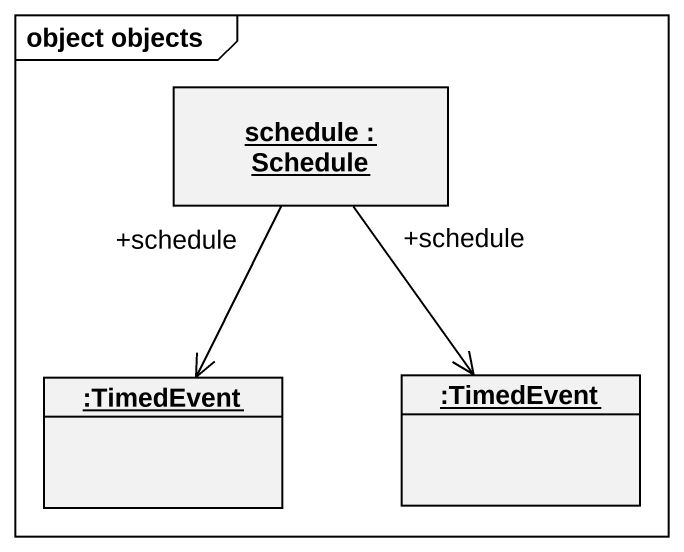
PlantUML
@startuml
mainframe object objects
hide circle
hide empty members
object "schedule : Schedule" as schedule
object ":TimedEvent" as TimedEvent
object ":TimedEvent" as TimedEvent_2
schedule "+schedule" --> TimedEvent
schedule "+schedule" --> TimedEvent_2
@enduml
